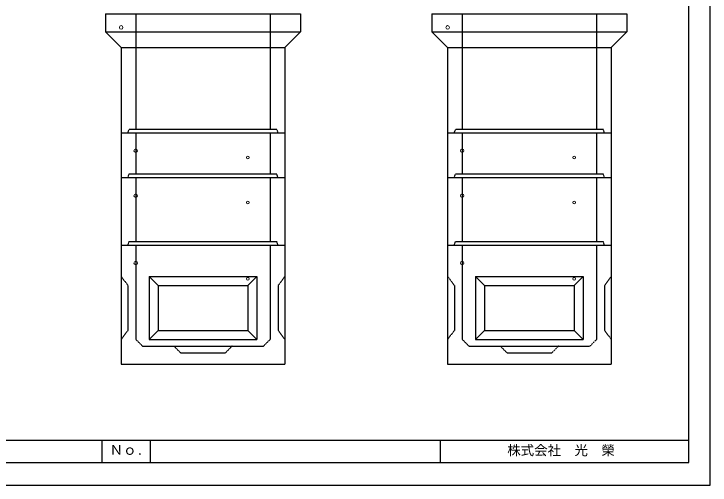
# Model space of a CAD drawing. Units: millimetres, scale not verified. Extents: x -297 to 298, y -210 to 211.
# Drawn here: x -12.7 to 297.9, y -210 to 0 of the extents above; entities that cross this region are included whole.
import ezdxf
from ezdxf.enums import TextEntityAlignment as Align

# ---------------------------------------------------------------- set-up
doc = ezdxf.new("R2010")
doc.units = ezdxf.units.MM
doc.linetypes.add('USER2', pattern=[4.7625, 3.175, -1.5875])
doc.layers.add('0-0', color=7, linetype='Continuous')
for name, color, linetype, lineweight in [('0-1_0', 9, 'Continuous', 25), ('0-4_pen2実線', 3, 'Continuous', 13), ('0-5_pen3実線', 7, 'Continuous', 25), ('0-6_pen4実線', 7, 'Continuous', 25), ('0-7_pen2破線', 3, 'USER2', 25)]:
    doc.layers.add(name, color=color, linetype=linetype, lineweight=lineweight)
doc.styles.add('ＭＳ ゴシック', font='')
doc.styles.get('ＭＳ ゴシック').set_extended_font_data('MS Gothic')

# ---------------------------------------------------------------- blocks, each defined once
blk = doc.blocks.new('部分図 1')
at = {"layer": '0-1_0'}
blk.add_lwpolyline([(0.1, 0.3), (11898.1, 0.3), (11898.1, 8410.3), (0.1, 8410.3)], close=True, dxfattribs=at)
at = {"layer": '0-4_pen2実線'}
for centre, radius in [((6642.89, 4079.13), 16), ((9555.89, 4079.13), 16), ((6772.49, 2980.32), 16), ((9685.49, 2980.32), 16), ((7772.49, 2920.32), 12), ((10685.49, 2920.32), 12), ((6772.43, 2579.13), 16), ((9685.43, 2579.13), 16), ((7772.43, 2519.13), 12), ((10685.43, 2519.13), 12), ((6772.99, 1979), 16), ((9685.99, 1979), 16), ((7772.99, 1839), 12), ((10685.99, 1839), 12)]:
    blk.add_circle(centre, radius, dxfattribs=at)
at = {"layer": '0-5_pen3実線'}
for p, q in [((6502.89, 4199.13), (8242.89, 4199.13)), ((6502.89, 4199.13), (6502.89, 4039.13)), ((8242.89, 4199.13), (8242.89, 4039.13)), ((9415.89, 4199.13), (11155.89, 4199.13)), ((9415.89, 4199.13), (9415.89, 4039.13)), ((11155.89, 4199.13), (11155.89, 4039.13)), ((6502.89, 4039.13), (8242.89, 4039.13)), ((6642.89, 3899.13), (6502.89, 4039.13)), ((8102.89, 3899.13), (8242.89, 4039.13)), ((9415.89, 4039.13), (11155.89, 4039.13)), ((9555.89, 3899.13), (9415.89, 4039.13)), ((11015.89, 3899.13), (11155.89, 4039.13)), ((6642.89, 3899.13), (8102.89, 3899.13)), ((6642.89, 3899.13), (6642.89, 3139.13)), ((8102.89, 3899.13), (8102.89, 3139.13)), ((9555.89, 3899.13), (11015.89, 3899.13)), ((9555.89, 3899.13), (9555.89, 3139.13)), ((11015.89, 3899.13), (11015.89, 3139.13)), ((6642.49, 3140.32), (6642.49, 2740.32)), ((6642.89, 3139.13), (8102.89, 3139.13)), ((8102.49, 3140.32), (8102.49, 2740.32)), ((9555.49, 3140.32), (9555.49, 2740.32)), ((9555.89, 3139.13), (11015.89, 3139.13)), ((11015.49, 3140.32), (11015.49, 2740.32)), ((6642.49, 2740.32), (8102.49, 2740.32)), ((8102.43, 2739.13), (8102.43, 2139.13)), ((9555.49, 2740.32), (11015.49, 2740.32)), ((11015.43, 2739.13), (11015.43, 2139.13)), ((6642.99, 2139), (6642.99, 1079)), ((8102.99, 2139), (8102.99, 1079)), ((9555.99, 2139), (9555.99, 1079)), ((11015.99, 2139), (11015.99, 1079)), ((6892.99, 1859), (6892.99, 1299)), ((6892.99, 1859), (6972.99, 1779)), ((6892.99, 1859), (7372.99, 1859)), ((7372.99, 1859), (7852.99, 1859)), ((7852.99, 1859), (7772.99, 1779)), ((7852.99, 1859), (7852.99, 1299)), ((9805.99, 1859), (9805.99, 1299)), ((9805.99, 1859), (9885.99, 1779)), ((9805.99, 1859), (10285.99, 1859)), ((10285.99, 1859), (10765.99, 1859)), ((10765.99, 1859), (10685.99, 1779)), ((10765.99, 1859), (10765.99, 1299)), ((6972.99, 1779), (6972.99, 1379)), ((6972.99, 1779), (7372.99, 1779)), ((7372.99, 1779), (7772.99, 1779)), ((7772.99, 1779), (7772.99, 1379)), ((9885.99, 1779), (9885.99, 1379)), ((9885.99, 1779), (10285.99, 1779)), ((10285.99, 1779), (10685.99, 1779)), ((10685.99, 1779), (10685.99, 1379)), ((6892.99, 1299), (6972.99, 1379)), ((6972.99, 1379), (7372.99, 1379)), ((7372.99, 1379), (7772.99, 1379)), ((7852.99, 1299), (7772.99, 1379)), ((9805.99, 1299), (9885.99, 1379)), ((9885.99, 1379), (10285.99, 1379)), ((10285.99, 1379), (10685.99, 1379)), ((10765.99, 1299), (10685.99, 1379)), ((6892.99, 1299), (7372.99, 1299)), ((7372.99, 1299), (7852.99, 1299)), ((9805.99, 1299), (10285.99, 1299)), ((10285.99, 1299), (10765.99, 1299)), ((6642.99, 1079), (8102.99, 1079)), ((9555.99, 1079), (11015.99, 1079)), ((6900.1, 400.3), (6900.1, 200.3))]:
    blk.add_line(p, q, dxfattribs=at)
for points in [[(6642.43, 2739.13), (6642.43, 2139.13), (8102.43, 2139.13)], [(9555.43, 2739.13), (9555.43, 2139.13), (11015.43, 2139.13)]]:
    blk.add_lwpolyline(points, dxfattribs=at)
at = {"layer": '0-6_pen4実線'}
for p, q in [((200.1, 400.3), (11709.1, 400.3)), ((6470.1, 400.3), (6470.1, 200.3)), ((9490.1, 400.3), (9490.1, 200.3))]:
    blk.add_line(p, q, dxfattribs=at)
blk.add_lwpolyline([(200.1, 200.3), (11709.1, 200.3), (11709.1, 8215.3), (200.1, 8215.3)], close=True, dxfattribs=at)
at = {"layer": '0-7_pen2破線'}
for p, q in [((6772.89, 4199.13), (6772.89, 3169.13)), ((7972.89, 4199.13), (7972.89, 3169.13)), ((9685.89, 4199.13), (9685.89, 3169.13)), ((10885.89, 4199.13), (10885.89, 3169.13)), ((6702.89, 3139.13), (6712.89, 3169.13)), ((8032.89, 3169.13), (6712.89, 3169.13)), ((8042.89, 3139.13), (8032.89, 3169.13)), ((9615.89, 3139.13), (9625.89, 3169.13)), ((10945.89, 3169.13), (9625.89, 3169.13)), ((10955.89, 3139.13), (10945.89, 3169.13)), ((6772.49, 3140.32), (6772.49, 2770.32)), ((7972.49, 3140.32), (7972.49, 2770.32)), ((9685.49, 3140.32), (9685.49, 2770.32)), ((10885.49, 3140.32), (10885.49, 2770.32)), ((6702.49, 2740.32), (6712.49, 2770.32)), ((7372.49, 2770.32), (6712.49, 2770.32)), ((6772.43, 2739.13), (6772.43, 2169.13)), ((8032.49, 2770.32), (7372.49, 2770.32)), ((7972.43, 2739.13), (7972.43, 2169.13)), ((8042.49, 2740.32), (8032.49, 2770.32)), ((9615.49, 2740.32), (9625.49, 2770.32)), ((10285.49, 2770.32), (9625.49, 2770.32)), ((9685.43, 2739.13), (9685.43, 2169.13)), ((10945.49, 2770.32), (10285.49, 2770.32)), ((10885.43, 2739.13), (10885.43, 2169.13)), ((10955.49, 2740.32), (10945.49, 2770.32)), ((6702.43, 2139.13), (6712.43, 2169.13)), ((7372.43, 2169.13), (6712.43, 2169.13)), ((6772.99, 2139), (6772.99, 1299)), ((8032.43, 2169.13), (7372.43, 2169.13)), ((7972.99, 2139), (7972.99, 1299)), ((8042.43, 2139.13), (8032.43, 2169.13)), ((9615.43, 2139.13), (9625.43, 2169.13)), ((10285.43, 2169.13), (9625.43, 2169.13)), ((9685.99, 2139), (9685.99, 1299)), ((10945.43, 2169.13), (10285.43, 2169.13)), ((10885.99, 2139), (10885.99, 1299)), ((10955.43, 2139.13), (10945.43, 2169.13)), ((6642.99, 1859), (6702.99, 1779)), ((9555.99, 1859), (9615.99, 1779)), ((6772.99, 1299), (6832.99, 1239)), ((7972.99, 1299), (7912.99, 1239)), ((9685.99, 1299), (9745.99, 1239)), ((10885.99, 1299), (10825.99, 1239)), ((6832.99, 1239), (7372.99, 1239)), ((7112.99, 1239), (7172.99, 1179)), ((7372.99, 1239), (7912.99, 1239)), ((7632.99, 1239), (7572.99, 1179)), ((9745.99, 1239), (10285.99, 1239)), ((10025.99, 1239), (10085.99, 1179)), ((10285.99, 1239), (10825.99, 1239)), ((10545.99, 1239), (10485.99, 1179)), ((7172.99, 1179), (7372.99, 1179)), ((7372.99, 1179), (7572.99, 1179)), ((10085.99, 1179), (10285.99, 1179)), ((10285.99, 1179), (10485.99, 1179))]:
    blk.add_line(p, q, dxfattribs=at)
for points in [[(8102.99, 1859), (8042.99, 1779), (8042.99, 1379), (8102.99, 1299)], [(11015.99, 1859), (10955.99, 1779), (10955.99, 1379), (11015.99, 1299)], [(6702.99, 1779), (6702.99, 1379), (6642.99, 1299)], [(9615.99, 1779), (9615.99, 1379), (9555.99, 1299)]]:
    blk.add_lwpolyline(points, dxfattribs=at)
at = {"layer": '0-5_pen3実線', "style": 'ＭＳ ゴシック'}
for s, p in [('Ｎｏ.', (6539.8, 243.63)), ('株式会社\u3000光\u3000榮', (10088.1, 240.3))]:
    blk.add_text(s, height=87.98, dxfattribs=at).set_placement(p, align=Align.BOTTOM_LEFT)

msp = doc.modelspace()

# ---------------------------------------------------------------- block references
at = {"layer": '0-0', "xscale": 0.05, "yscale": 0.05}
msp.add_blockref('部分図 1', (-297, -210), dxfattribs=at)

doc.saveas('drawing.dxf')
